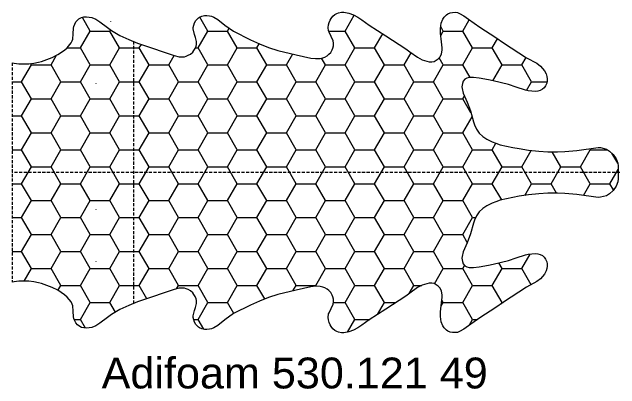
# Model space of a CAD drawing. Header units: millimetres. Extents: x 1744 to 18744, y -2272 to 2782.
# Drawn here: x 5206.07 to 5255.27, y 1732.05 to 1762.58 of the extents above; entities that cross this region are included whole.
import ezdxf

# ---------------------------------------------------------------- set-up
doc = ezdxf.new("R2010")
doc.units = ezdxf.units.MM
doc.linetypes.add('HIDDEN', pattern=[0.375, 0.25, -0.125])
doc.layers.add('2', color=3, linetype='HIDDEN', lineweight=13)
doc.layers.add('Уплотнители', color=1, linetype='Continuous', lineweight=20)
doc.styles.get("Standard").update_dxf_attribs({"font": 'arial.ttf'})

# ---------------------------------------------------------------- blocks, each defined once
blk = doc.blocks.new('Adifoam 530.121 49')
at = {"layer": 'Уплотнители', "true_color": 0xf26722}
h = blk.add_hatch(dxfattribs=at)
h.set_pattern_fill('HONEY', color=30, scale=0.5)
h.set_pattern_definition([(0, (-5098.420115434093, -1689.738891567736), (2.38125, 1.374815322499999), [1.587499999999999, -3.174999999999998]), (120, (-5098.420115434093, -1689.738891567736), (-2.381249994797095, 1.374815331511695), [1.587499999999999, -3.174999999999998]), (60, (-5098.420115434093, -1689.738891567736), (5.2029046e-09, 2.749630654011693), [-3.174999999999998, 1.587499999999999])])
h.paths.add_polyline_path([(-49.05546072557354, -8.882757583601231), (-48.89132424019318, -8.850644639348502), (-48.52220800480972, -8.814993954291367), (-48.08491587976186, -8.802498599069622), (-47.69245187305386, -8.818510198031163), (-47.30683451308414, -8.861495292771451), (-46.92716576723433, -8.93215052497294), (-46.67616659776739, -8.995178061771181), (-45.82315693656892, -9.310935726502066), (-45.364173306647, -9.549247090596737), (-44.82455721638234, -9.913721934553676), (-44.60443291407863, -10.11003627574905), (-44.28793681247223, -10.49756670249166), (-44.15368018157004, -10.7552330804092), (-44.10517599427021, -11.23236340506082), (-44.08028192913024, -11.69881393070227), (-44.0533406758186, -11.82682012922987), (-43.98743650695633, -12.01922145119397), (-43.89273121029055, -12.19661685072492), (-43.76986381867664, -12.35019029018554), (-43.66125084036776, -12.44326852125937), (-43.44447828396096, -12.55458307482354), (-43.25182705913085, -12.60275178853385), (-43.04900912237735, -12.61876491333214), (-42.6128972429251, -12.55864570743279), (-42.27529254109685, -12.42377233693355), (-41.94502725543588, -12.21804504983152), (-41.35050304706328, -11.75332527238652), (-41.00459603863237, -11.50750019997053), (-40.32862199726603, -11.1112789796623), (-39.62047494202579, -10.77804789903075), (-38.89547961744666, -10.49148005078859), (-38.17054026393362, -10.23671363284438), (-36.34445709786723, -9.62031438971644), (-35.93088360874572, -9.47687612588902), (-35.54633743569411, -9.384500559363914), (-35.11735160986154, -9.385809252930356), (-34.97858825117237, -9.420723177257287), (-34.79748017799649, -9.495384244850351), (-34.62735090920614, -9.59895963786198), (-34.4410023512346, -9.760902143556905), (-34.34011554212339, -9.880227656796704), (-34.23426228074277, -10.0500624842407), (-34.16225895082789, -10.23262922077901), (-34.13489812758053, -10.37080066857902), (-34.14014363522801, -10.61592193141564), (-34.22232892366719, -10.94800483696099), (-34.30623827935689, -11.18699214256571), (-34.40600514128073, -11.63136765721106), (-34.4013849854664, -11.75677695416493), (-34.36177192316974, -11.95252415224877), (-34.28584478149514, -12.14140941074288), (-34.17720170595203, -12.31502996282597), (-33.96373402620884, -12.52630213289444), (-33.87625368128464, -12.58308923920322), (-33.69330586622254, -12.66589290561387), (-33.49814570729541, -12.71444324796425), (-33.29839655136675, -12.72996902084719), (-33.07519109348596, -12.70902413313547), (-32.91460708549494, -12.66725941709865), (-32.73759179392801, -12.59469362527989), (-32.40611095996064, -12.39099191844457), (-31.85132251049436, -11.94413348608009), (-31.13065752493185, -11.44234353915431), (-29.77234139161465, -10.74198150460415), (-29.0330988966889, -10.41837041852022), (-28.30452245846391, -10.13464777010813), (-27.55657059715486, -9.892529596875873), (-26.06069632924209, -9.54193883380094), (-25.46522515510697, -9.4078872820362), (-24.88842341858254, -9.276473492521973), (-24.49605103184786, -9.224994385358286), (-24.11129016345422, -9.241210444249418), (-23.89463847645311, -9.293833131854626), (-23.74011722817067, -9.356191711911832), (-23.56604941264413, -9.455186657876313), (-23.40744102459757, -9.579222899481463), (-23.27048134975576, -9.72592186025281), (-23.13942899938229, -9.936953814645676), (-23.0858563967995, -10.07738437572152), (-23.04623144208199, -10.27304858367483), (-23.04294818820745, -10.47178789604504), (-23.07657084482526, -10.66589497371046), (-23.23299128512099, -11.02347337674518), (-23.40589240237568, -11.37357251077605), (-23.43756471582583, -11.47037484915722), (-23.47252845490857, -11.75457297174398), (-23.45345867336073, -11.9531820077857), (-23.40256149791276, -12.14941982603), (-23.32227715733552, -12.33738288451354), (-23.24073449971638, -12.47458504321412), (-23.08376331893033, -12.66526617374688), (-22.93224989237387, -12.79497389162588), (-22.76445622054052, -12.89569930775997), (-22.62904723204337, -12.94985913168057), (-22.39550567313927, -12.99473800119631), (-22.20102658922951, -12.99513974851265), (-21.8069626289207, -12.91952319508277), (-21.43514633611085, -12.77629987908722), (-21.07513325756736, -12.5841042571767), (-20.74868941614932, -12.37139379400264), (-20.16318904305899, -11.94738389040276), (-18.81396370983384, -11.06975117150364), (-17.19510758683282, -10.01312855948663), (-16.87592062018939, -9.773572383009196), (-16.23707229545198, -9.33415095764758), (-15.85568270683234, -9.140244929872324), (-15.48976616871823, -9.015185196858964), (-15.28959759091413, -8.979244571851037), (-15.09277086539805, -8.974053924937152), (-14.84678198986967, -9.016591203082722), (-14.57154218780852, -9.203904918498434), (-14.43889256245711, -9.35657951291887), (-14.30741093676806, -9.580932599124935), (-14.23926076147199, -9.907943177921881), (-14.23555287557792, -10.10272440383232), (-14.29085988104179, -10.5778446709719), (-14.382787497555, -11.28694744318863), (-14.38703675540546, -11.6755264417452), (-14.31785492137169, -12.10157194718476), (-14.18749008769282, -12.42995684069979), (-14.08019735045946, -12.59655596554489), (-13.89455613443806, -12.78267960698576), (-13.78464773077303, -12.8541914754162), (-13.60079679456976, -12.93419594790407), (-13.40470489868221, -12.97915092820449), (-13.129887548449, -12.98099924019698), (-13.01547792737801, -12.95927296751983), (-12.83489253777952, -12.89716370254678), (-12.4964669434521, -12.70079294658899), (-12.1258964093422, -12.41895024829841), (-11.20032792678284, -11.77232428952788), (-9.904768107826383, -10.94583079068729), (-9.269496658668684, -10.50586441127393), (-7.428526803457316, -9.303512674836156), (-6.590749759790012, -8.845980201523162), (-6.278247150496097, -8.614733609474566), (-5.959934727708969, -8.249093107455792), (-5.825654215833307, -7.982878465688827), (-5.766286144403236, -7.789431962178696), (-5.737127830450845, -7.5906038325395), (-5.74282884285094, -7.391837250836486), (-5.772127779494437, -7.248324044057197), (-5.873602215188839, -7.017780012807634), (-5.993667570265642, -6.859085462524035), (-6.130171456429707, -6.740235058322012), (-6.310740253617041, -6.644804793979797), (-6.496413195958665, -6.592701642182191), (-6.693745965828384, -6.570773383707089), (-7.296552205687476, -6.629664074339416), (-7.505691664196093, -6.677531691044119), (-8.250057800426475, -6.914181329513212), (-8.87650062867851, -7.128174123396775), (-10.10624669894605, -7.422007255472177), (-10.49077622904497, -7.504275827834588), (-11.24756548913956, -7.641075793638719), (-11.70200494276468, -7.689504158990075), (-12.07098117800524, -7.692142869540019), (-12.26106220522069, -7.651726858716982), (-12.4024982103565, -7.574365175554702), (-12.53265533204285, -7.412206900703267), (-12.60491830628871, -7.223307773786927), (-12.65115239554961, -6.873248820963683), (-12.55150350256554, -6.428581911798347), (-12.22256827702131, -5.70189349203224), (-11.96566572497249, -4.985565045903058), (-11.70600486075727, -4.113663845259225), (-11.61630633140885, -3.8610536875251), (-11.45400866776708, -3.502521302012381), (-11.23804839166132, -3.177750907068912), (-10.9635410529072, -2.911231184244115), (-10.63696003255154, -2.691621652753837), (-10.20419107611178, -2.481257557470598), (-9.91249089080793, -2.370064079209666), (-9.53941097302868, -2.253509561889813), (-8.514145140396067, -2.024374255541485), (-8.016573821239943, -1.933935215303563), (-7.246085117229994, -1.813441949105708), (-6.407927686283983, -1.720850182775848), (-5.69298225104012, -1.681548798438598), (-4.913101092967735, -1.677750541083014), (-4.329090271166933, -1.698325283549365), (-3.357743465296151, -1.776577573888061), (-1.628616710791899, -2.024183797224393), (-1.425299544660445, -2.011783668458063), (-0.9479146546727859, -1.882494692340515), (-0.6979423310940547, -1.736394574352514), (-0.4061636839651328, -1.466965579284988), (-0.1709477844979119, -1.116800295596249), (-0.0388586406961622, -0.7645349227475438), (9.095e-13, -0.5285018799279442), (0, 0), (9.095e-13, 0.5285018799279442), (-0.0388586406961622, 0.7645349227475438), (-0.1709477844979119, 1.116800295596249), (-0.4061636839651328, 1.466965579284988), (-0.6979423310940547, 1.736394574352514), (-0.9479146546727859, 1.882494692340515), (-1.425299544660445, 2.011783668458063), (-1.628616710791899, 2.024183797224393), (-3.357743465296151, 1.776577573888061), (-4.329090271166933, 1.698325283549365), (-4.913101092967735, 1.677750541083014), (-5.69298225104012, 1.681548798438598), (-6.407927686283983, 1.720850182775848), (-7.246085117229994, 1.813441949105708), (-8.016573821239943, 1.933935215303563), (-8.514145140396067, 2.024374255541485), (-9.53941097302868, 2.253509561889813), (-9.91249089080793, 2.370064079209666), (-10.20419107611178, 2.481257557470598), (-10.63696003255154, 2.691621652753837), (-10.9635410529072, 2.911231184244115), (-11.23804839166132, 3.177750907068912), (-11.45400866776708, 3.502521302012381), (-11.61630633140885, 3.8610536875251), (-11.70600486075727, 4.113663845258995), (-11.96566572497249, 4.985565045903058), (-12.22256827702131, 5.70189349203224), (-12.55150350256554, 6.428581911798347), (-12.63724418383026, 6.811185697812106), (-12.64191779913926, 6.943168077529207), (-12.60491830628871, 7.223307773786927), (-12.53265533204285, 7.412206900703267), (-12.4024982103565, 7.574365175554702), (-12.26106220522069, 7.651726858716982), (-12.07098117800524, 7.692142869540019), (-11.70200494276468, 7.689504158990075), (-11.24756548913956, 7.641075793638719), (-10.49077622904497, 7.504275827834588), (-10.10624669894605, 7.422007255472177), (-8.87650062867851, 7.128174123396775), (-8.250057800426475, 6.914181329513212), (-7.505691664196093, 6.677531691044119), (-7.296552205687476, 6.629664074339416), (-6.693745965828384, 6.570773383707089), (-6.496413195958665, 6.592701642182191), (-6.310740253617041, 6.644804793979797), (-6.130171456429707, 6.740235058322012), (-5.993667570265642, 6.859085462524035), (-5.873602215188839, 7.017780012807634), (-5.772127779494437, 7.248324044057197), (-5.74282884285094, 7.391837250836486), (-5.737127830450845, 7.5906038325395), (-5.766286144403236, 7.789431962178696), (-5.825654215833307, 7.982878465688827), (-5.959934727708969, 8.249093107455792), (-6.278247150496097, 8.614733609474566), (-6.590749759790012, 8.845980201523162), (-7.428526803457316, 9.303512674836156), (-9.269496658668684, 10.50586441127393), (-9.904768107826383, 10.94583079068729), (-11.20032792678284, 11.77232428952788), (-12.1258964093422, 12.41895024829841), (-12.4964669434521, 12.70079294658899), (-12.83489253777952, 12.89716370254678), (-13.01547792737801, 12.95927296751983), (-13.129887548449, 12.98099924019698), (-13.40470489868221, 12.97915092820449), (-13.60079679456976, 12.93419594790407), (-13.78464773077303, 12.8541914754162), (-13.89455613443806, 12.78267960698576), (-14.08019735045946, 12.59655596554489), (-14.18749008769282, 12.42995684069979), (-14.31785492137169, 12.10157194718476), (-14.38703675540546, 11.6755264417452), (-14.382787497555, 11.28694744318863), (-14.29085988104179, 10.57784467097212), (-14.23555287557792, 10.10272440383232), (-14.23926076147199, 9.907943177921881), (-14.30741093676806, 9.580932599124708), (-14.43889256245711, 9.35657951291887), (-14.57154218780852, 9.203904918498434), (-14.84678198986967, 9.016591203082722), (-15.09277086539805, 8.974053924937152), (-15.28959759091413, 8.979244571851037), (-15.48976616871823, 9.015185196858964), (-15.85568270683234, 9.140244929872324), (-16.23707229545198, 9.33415095764758), (-16.87592062018939, 9.773572383009196), (-17.19510758683282, 10.01312855948663), (-18.8139637098302, 11.06975117150091), (-20.16318904305899, 11.94738389040276), (-20.74868941614932, 12.37139379400264), (-21.07513325756736, 12.5841042571767), (-21.43514633611085, 12.77629987908722), (-21.8069626289207, 12.91952319508277), (-22.20102658922951, 12.99513974851265), (-22.39550567313927, 12.99473800119631), (-22.62904723204337, 12.94985913168057), (-22.76445622054052, 12.89569930775997), (-22.93224989237387, 12.79497389162588), (-23.08376331893033, 12.66526617374688), (-23.24073449971638, 12.47458504321412), (-23.32227715733552, 12.33738288451354), (-23.40256149791276, 12.14941982603), (-23.45345867336073, 11.9531820077857), (-23.47252845490857, 11.75457297174398), (-23.43756471582583, 11.47037484915722), (-23.40589240237568, 11.37357251077605), (-23.23299128512099, 11.02347337674518), (-23.07657084482526, 10.66589497371046), (-23.04294818820745, 10.47178789604504), (-23.04623144208199, 10.27304858367483), (-23.0858563967995, 10.07738437572152), (-23.13942899938229, 9.936953814645676), (-23.27048134975576, 9.72592186025281), (-23.40744102459757, 9.579222899481463), (-23.56604941264413, 9.455186657876313), (-23.74011722817067, 9.356191711911832), (-23.89463847645311, 9.293833131854626), (-24.11129016345422, 9.241210444249418), (-24.49605103184786, 9.224994385358286), (-24.88842341858254, 9.276473492521973), (-25.46522515510606, 9.407887282035974), (-26.06069632924209, 9.54193883380094), (-27.55657059715486, 9.892529596875873), (-28.30452245846391, 10.13464777010813), (-29.0330988966889, 10.41837041852022), (-29.77234139161465, 10.74198150460415), (-31.13065752493185, 11.44234353915431), (-31.85132251049436, 11.94413348608009), (-32.40611095996064, 12.39099191844457), (-32.73759179392801, 12.59469362527989), (-32.91460708549494, 12.66725941709865), (-33.07519109348596, 12.70902413313547), (-33.29839655136675, 12.72996902084719), (-33.49814570729541, 12.71444324796425), (-33.69330586622254, 12.66589290561387), (-33.87625368128464, 12.58308923920322), (-33.96373402620884, 12.52630213289444), (-34.17720170595203, 12.31502996282597), (-34.28584478149514, 12.14140941074288), (-34.36177192316974, 11.95252415224877), (-34.4013849854664, 11.75677695416493), (-34.40600514128073, 11.63136765721106), (-34.30623827935689, 11.18699214256571), (-34.22232892366719, 10.94800483696099), (-34.14014363522801, 10.61592193141564), (-34.13489812758053, 10.37080066857902), (-34.16225895082789, 10.23262922077901), (-34.23426228074277, 10.0500624842407), (-34.34011554212339, 9.880227656796704), (-34.4410023512346, 9.760902143556905), (-34.62735090920614, 9.59895963786198), (-34.79748017799649, 9.495384244850351), (-35.06287711237656, 9.385975436566467), (-35.54633743569411, 9.384500559363914), (-35.93088360874572, 9.47687612588902), (-36.34445709786723, 9.62031438971644), (-38.17054026393362, 10.23671363284438), (-38.89547961744666, 10.49148005078859), (-39.62047494202579, 10.77804789903075), (-40.32862199726603, 11.1112789796623), (-41.00459603863237, 11.50750019997053), (-41.35050304706328, 11.75332527238652), (-41.94502725543588, 12.21804504983152), (-42.27529254109685, 12.42377233693355), (-42.6128972429251, 12.55864570743279), (-43.04900912237735, 12.61876491333214), (-43.25182705913085, 12.60275178853385), (-43.44447828396096, 12.55458307482354), (-43.66125084036776, 12.44326852125937), (-43.76986381867664, 12.35019029018554), (-43.89273121029055, 12.19661685072492), (-43.98743650695633, 12.01922145119397), (-44.0533406758186, 11.82682012922987), (-44.08028192913024, 11.69881393070227), (-44.10517599427021, 11.23236340506082), (-44.14735915354595, 10.81741233381581), (-44.19804328187454, 10.67009107072385), (-44.28793681247223, 10.49756670249166), (-44.60443291407863, 10.11003627574905), (-44.82455721638234, 9.913721934553676), (-45.364173306647, 9.549247090596737), (-45.82315693656892, 9.310935726502066), (-46.67616659776739, 8.995178061771181), (-46.92716576723433, 8.93215052497294), (-47.30683451308414, 8.861495292771451), (-47.69245187305386, 8.818510198031163), (-48.08491587976186, 8.802498599069622), (-48.52220800480972, 8.814993954291367), (-48.89132424019318, 8.850644639348502), (-49.05546072557354, 8.882757583601231)])
at = {"layer": '2', "color": 1}
for p, q in [((-39.21749216439275, -10.61876148220881), (-39.21749216439275, 10.61876148220881)), ((-49.05546072557264, 8.882757583601006), (-49.05546072557264, -8.882757583601006)), ((0.1373882832385789, 0), (-49.05546072557354, 0))]:
    blk.add_line(p, q, dxfattribs=at)
at = {"layer": 'Уплотнители', "color": 251, "true_color": 0x636466}
blk.add_lwpolyline([(-49.05546072557354, 8.882757583601231), (-48.89132424019318, 8.850644639348502), (-48.52220800480972, 8.814993954291367), (-48.08491587976186, 8.802498599069622), (-47.69245187305386, 8.818510198031163), (-47.30683451308414, 8.861495292771451), (-46.92716576723433, 8.93215052497294), (-46.67616659776739, 8.995178061771181), (-45.82315693656892, 9.310935726502066), (-45.364173306647, 9.549247090596737), (-44.82455721638234, 9.913721934553676), (-44.60443291407863, 10.11003627574905), (-44.28793681247223, 10.49756670249166), (-44.19804328187454, 10.67009107072385), (-44.14735915354595, 10.81741233381581), (-44.10517599427021, 11.23236340506082), (-44.08028192913024, 11.69881393070227), (-44.0533406758186, 11.82682012922987), (-43.98743650695633, 12.01922145119397), (-43.89273121029055, 12.19661685072492), (-43.76986381867664, 12.35019029018554), (-43.66125084036776, 12.44326852125937), (-43.44447828396096, 12.55458307482354), (-43.25182705913085, 12.60275178853385), (-43.04900912237735, 12.61876491333214), (-42.6128972429251, 12.55864570743279), (-42.27529254109685, 12.42377233693355), (-41.94502725543588, 12.21804504983152), (-41.35050304706328, 11.75332527238652), (-41.00459603863237, 11.50750019997053), (-40.32862199726603, 11.1112789796623), (-39.62047494202579, 10.77804789903075), (-38.89547961744666, 10.49148005078859), (-38.17054026393362, 10.23671363284438), (-36.34445709786723, 9.62031438971644), (-35.93088360874572, 9.47687612588902), (-35.54633743569411, 9.384500559363914), (-35.11735160986154, 9.385809252930356), (-34.97858825117237, 9.420723177257287), (-34.79748017799649, 9.495384244850351), (-34.62735090920614, 9.59895963786198), (-34.4410023512346, 9.760902143556905), (-34.34011554212339, 9.880227656796704), (-34.23426228074277, 10.0500624842407), (-34.16225895082789, 10.23262922077901), (-34.13489812758053, 10.37080066857902), (-34.14014363522801, 10.61592193141564), (-34.22232892366719, 10.94800483696099), (-34.30623827935689, 11.18699214256571), (-34.40600514128073, 11.63136765721106), (-34.4013849854664, 11.75677695416493), (-34.36177192316974, 11.95252415224877), (-34.28584478149514, 12.14140941074288), (-34.17720170595203, 12.31502996282597), (-33.96373402620884, 12.52630213289444), (-33.87625368128464, 12.58308923920322), (-33.69330586622254, 12.66589290561387), (-33.49814570729541, 12.71444324796425), (-33.29839655136675, 12.72996902084719), (-33.07519109348596, 12.70902413313547), (-32.91460708549494, 12.66725941709865), (-32.73759179392801, 12.59469362527989), (-32.40611095996064, 12.39099191844457), (-31.85132251049436, 11.94413348608009), (-31.13065752493185, 11.44234353915431), (-29.77234139161465, 10.74198150460415), (-29.0330988966889, 10.41837041852022), (-28.30452245846391, 10.13464777010813), (-27.55657059715486, 9.892529596875873), (-26.06069632924209, 9.54193883380094), (-25.46522515510606, 9.407887282035974), (-24.88842341858254, 9.276473492521973), (-24.49605103184786, 9.224994385358286), (-24.11129016345422, 9.241210444249418), (-23.89463847645311, 9.293833131854626), (-23.74011722817067, 9.356191711911832), (-23.56604941264413, 9.455186657876313), (-23.40744102459757, 9.579222899481463), (-23.27048134975576, 9.72592186025281), (-23.13942899938229, 9.936953814645676), (-23.0858563967995, 10.07738437572152), (-23.04623144208199, 10.27304858367483), (-23.04294818820745, 10.47178789604504), (-23.07657084482526, 10.66589497371046), (-23.23299128512099, 11.02347337674518), (-23.40589240237568, 11.37357251077605), (-23.43756471582583, 11.47037484915722), (-23.47252845490857, 11.75457297174398), (-23.45345867336073, 11.9531820077857), (-23.40256149791276, 12.14941982603), (-23.32227715733552, 12.33738288451354), (-23.24073449971638, 12.47458504321412), (-23.08376331893033, 12.66526617374688), (-22.93224989237387, 12.79497389162588), (-22.76445622054052, 12.89569930775997), (-22.62904723204337, 12.94985913168057), (-22.39550567313927, 12.99473800119631), (-22.20102658922951, 12.99513974851265), (-21.8069626289207, 12.91952319508277), (-21.43514633611085, 12.77629987908722), (-21.07513325756736, 12.5841042571767), (-20.74868941614932, 12.37139379400264), (-20.16318904305899, 11.94738389040276), (-18.81396370983293, 11.06975117150182), (-17.19510758683282, 10.01312855948663), (-16.87592062018939, 9.773572383009196), (-16.23707229545198, 9.33415095764758), (-15.85568270683234, 9.140244929872324), (-15.48976616871823, 9.015185196858964), (-15.28959759091413, 8.979244571851037), (-15.09277086539805, 8.974053924937152), (-14.90414637215508, 9.006671548465418), (-14.81126329777271, 9.040763354543058), (-14.57154218780852, 9.203904918498434), (-14.43889256245711, 9.35657951291887), (-14.33661628446225, 9.531098184204893), (-14.29842501735857, 9.624050473647), (-14.23926076147199, 9.907943177921881), (-14.23555287557792, 10.10272440383232), (-14.29085988104179, 10.5778446709719), (-14.382787497555, 11.28694744318863), (-14.38703675540546, 11.6755264417452), (-14.31785492137169, 12.10157194718476), (-14.18749008769282, 12.42995684069979), (-14.08019735045946, 12.59655596554489), (-13.89455613443806, 12.78267960698576), (-13.78464773077303, 12.8541914754162), (-13.60079679456976, 12.93419594790407), (-13.40470489868221, 12.97915092820449), (-13.129887548449, 12.98099924019698), (-13.01547792737801, 12.95927296751983), (-12.83489253777952, 12.89716370254678), (-12.4964669434521, 12.70079294658899), (-12.1258964093422, 12.41895024829841), (-11.20032792678284, 11.77232428952788), (-9.904768107826383, 10.94583079068729), (-9.269496658668684, 10.50586441127393), (-7.428526803457316, 9.303512674836156), (-6.590749759790012, 8.845980201523162), (-6.278247150496097, 8.614733609474566), (-5.959934727708969, 8.249093107455792), (-5.825654215833307, 7.982878465688827), (-5.766286144403236, 7.789431962178696), (-5.737127830450845, 7.5906038325395), (-5.74282884285094, 7.391837250836486), (-5.772127779494437, 7.248324044057197), (-5.873602215188839, 7.017780012807634), (-5.993667570265642, 6.859085462524035), (-6.130171456429707, 6.740235058322012), (-6.310740253617041, 6.644804793979797), (-6.496413195958665, 6.592701642182191), (-6.693745965828384, 6.570773383707089), (-7.296552205687476, 6.629664074339416), (-7.505691664196093, 6.677531691044119), (-8.250057800426475, 6.914181329513212), (-8.87650062867851, 7.128174123396775), (-10.10624669894605, 7.422007255472177), (-10.49077622904497, 7.504275827834588), (-11.24756548913956, 7.641075793638719), (-11.70200494276468, 7.689504158990075), (-12.07098117800524, 7.692142869540019), (-12.26106220522069, 7.651726858716982), (-12.4024982103565, 7.574365175554702), (-12.53265533204285, 7.412206900703267), (-12.60491830628871, 7.223307773786927), (-12.64191779913926, 6.943168077529207), (-12.63724418383026, 6.811185697812106), (-12.55150350256554, 6.428581911798347), (-12.22256827702131, 5.70189349203224), (-11.96566572497249, 4.985565045903058), (-11.70600486075727, 4.113663845258995), (-11.61630633140885, 3.8610536875251), (-11.45400866776708, 3.502521302012381), (-11.23804839166132, 3.177750907068912), (-10.9635410529072, 2.911231184244115), (-10.63696003255154, 2.691621652753837), (-10.20419107611178, 2.481257557470598), (-9.91249089080793, 2.370064079209666), (-9.53941097302868, 2.253509561889813), (-8.514145140396067, 2.024374255541485), (-8.016573821239943, 1.933935215303563), (-7.246085117229994, 1.813441949105708), (-6.407927686283983, 1.720850182775848), (-5.69298225104012, 1.681548798438598), (-4.913101092967735, 1.677750541083014), (-4.329090271166933, 1.698325283549365), (-3.357743465296151, 1.776577573888061), (-1.628616710791899, 2.024183797224393), (-1.425299544660445, 2.011783668458063), (-0.9479146546727859, 1.882494692340515), (-0.6979423310940547, 1.736394574352514), (-0.4061636839651328, 1.466965579284988), (-0.1709477844979119, 1.116800295596249), (-0.0388586406961622, 0.7645349227475438), (9.095e-13, 0.5285018799279442), (0, 0), (9.095e-13, -0.5285018799279442), (-0.0388586406961622, -0.7645349227475438), (-0.1709477844979119, -1.116800295596249), (-0.4061636839651328, -1.466965579284988), (-0.6979423310940547, -1.736394574352514), (-0.9479146546727859, -1.882494692340515), (-1.425299544660445, -2.011783668458063), (-1.628616710791899, -2.024183797224393), (-3.357743465296151, -1.776577573888061), (-4.329090271166933, -1.698325283549365), (-4.913101092967735, -1.677750541083014), (-5.69298225104012, -1.681548798438598), (-6.407927686283983, -1.720850182775848), (-7.246085117229994, -1.813441949105708), (-8.016573821239943, -1.933935215303563), (-8.514145140396067, -2.024374255541485), (-9.53941097302868, -2.253509561889813), (-9.91249089080793, -2.370064079209666), (-10.20419107611178, -2.481257557470598), (-10.63696003255154, -2.691621652753837), (-10.9635410529072, -2.911231184244115), (-11.23804839166132, -3.177750907068912), (-11.45400866776708, -3.502521302012381), (-11.61630633140885, -3.8610536875251), (-11.70600486075727, -4.113663845258995), (-11.96566572497249, -4.985565045903058), (-12.22256827702131, -5.70189349203224), (-12.55150350256554, -6.428581911798347), (-12.63724418383026, -6.811185697812106), (-12.64191779913926, -6.943168077529207), (-12.60491830628871, -7.223307773786927), (-12.53265533204285, -7.412206900703267), (-12.4024982103565, -7.574365175554702), (-12.26106220522069, -7.651726858716982), (-12.07098117800524, -7.692142869540019), (-11.70200494276468, -7.689504158990075), (-11.24756548913956, -7.641075793638719), (-10.49077622904497, -7.504275827834588), (-10.10624669894605, -7.422007255472177), (-8.87650062867851, -7.128174123396775), (-8.250057800426475, -6.914181329513212), (-7.505691664196093, -6.677531691044119), (-7.296552205687476, -6.629664074339416), (-6.693745965828384, -6.570773383707089), (-6.496413195958665, -6.592701642182191), (-6.310740253617041, -6.644804793979797), (-6.130171456429707, -6.740235058322012), (-5.993667570265642, -6.859085462524035), (-5.873602215188839, -7.017780012807634), (-5.772127779494437, -7.248324044057197), (-5.74282884285094, -7.391837250836486), (-5.737127830450845, -7.5906038325395), (-5.766286144403236, -7.789431962178696), (-5.825654215833307, -7.982878465688827), (-5.959934727708969, -8.249093107455792), (-6.278247150496097, -8.614733609474566), (-6.590749759790012, -8.845980201523162), (-7.428526803457316, -9.303512674836156), (-9.269496658668684, -10.50586441127393), (-9.904768107826383, -10.94583079068729), (-11.20032792678284, -11.77232428952788), (-12.1258964093422, -12.41895024829841), (-12.4964669434521, -12.70079294658899), (-12.83489253777952, -12.89716370254678), (-13.01547792737801, -12.95927296751983), (-13.129887548449, -12.98099924019698), (-13.40470489868221, -12.97915092820449), (-13.60079679456976, -12.93419594790407), (-13.78464773077303, -12.8541914754162), (-13.89455613443806, -12.78267960698576), (-14.08019735045946, -12.59655596554489), (-14.18749008769282, -12.42995684069979), (-14.31785492137169, -12.10157194718476), (-14.38703675540546, -11.6755264417452), (-14.382787497555, -11.28694744318863), (-14.29085988104179, -10.5778446709719), (-14.23555287557792, -10.10272440383232), (-14.23926076147199, -9.907943177921881), (-14.29842501735857, -9.624050473647), (-14.33661628446225, -9.531098184204893), (-14.43889256245711, -9.35657951291887), (-14.57154218780852, -9.203904918498434), (-14.81126329777271, -9.040763354543058), (-14.90414637215508, -9.006671548465418), (-15.09277086539805, -8.974053924937152), (-15.28959759091413, -8.979244571851037), (-15.48976616871823, -9.015185196858964), (-15.85568270683234, -9.140244929872324), (-16.23707229545198, -9.33415095764758), (-16.87592062018939, -9.773572383009196), (-17.19510758683282, -10.01312855948663), (-18.81396370983293, -11.06975117150182), (-20.16318904305899, -11.94738389040276), (-20.74868941614932, -12.37139379400264), (-21.07513325756736, -12.5841042571767), (-21.43514633611085, -12.77629987908722), (-21.8069626289207, -12.91952319508277), (-22.20102658922951, -12.99513974851265), (-22.39550567313927, -12.99473800119631), (-22.62904723204337, -12.94985913168057), (-22.76445622054052, -12.89569930775997), (-22.93224989237387, -12.79497389162588), (-23.08376331893033, -12.66526617374688), (-23.24073449971638, -12.47458504321412), (-23.32227715733552, -12.33738288451354), (-23.40256149791276, -12.14941982603), (-23.45345867336073, -11.9531820077857), (-23.47252845490857, -11.75457297174398), (-23.43756471582583, -11.47037484915722), (-23.40589240237568, -11.37357251077605), (-23.23299128512099, -11.02347337674518), (-23.07657084482526, -10.66589497371046), (-23.04294818820745, -10.47178789604504), (-23.04623144208199, -10.27304858367483), (-23.0858563967995, -10.07738437572152), (-23.13942899938229, -9.936953814645676), (-23.27048134975576, -9.72592186025281), (-23.40744102459757, -9.579222899481463), (-23.56604941264413, -9.455186657876313), (-23.74011722817067, -9.356191711911832), (-23.89463847645311, -9.293833131854626), (-24.11129016345422, -9.241210444249418), (-24.49605103184786, -9.224994385358286), (-24.88842341858254, -9.276473492521973), (-25.46522515510606, -9.407887282035974), (-26.06069632924209, -9.54193883380094), (-27.55657059715486, -9.892529596875873), (-28.30452245846391, -10.13464777010813), (-29.0330988966889, -10.41837041852022), (-29.77234139161465, -10.74198150460415), (-31.13065752493185, -11.44234353915431), (-31.85132251049436, -11.94413348608009), (-32.40611095996064, -12.39099191844457), (-32.73759179392801, -12.59469362527989), (-32.91460708549494, -12.66725941709865), (-33.07519109348596, -12.70902413313547), (-33.29839655136675, -12.72996902084719), (-33.49814570729541, -12.71444324796425), (-33.69330586622254, -12.66589290561387), (-33.87625368128464, -12.58308923920322), (-33.96373402620884, -12.52630213289444), (-34.17720170595203, -12.31502996282597), (-34.28584478149514, -12.14140941074288), (-34.36177192316974, -11.95252415224877), (-34.4013849854664, -11.75677695416493), (-34.40600514128073, -11.63136765721106), (-34.30623827935689, -11.18699214256571), (-34.22232892366719, -10.94800483696099), (-34.14014363522801, -10.61592193141564), (-34.13489812758053, -10.37080066857902), (-34.16225895082789, -10.23262922077901), (-34.23426228074277, -10.0500624842407), (-34.34011554212339, -9.880227656796704), (-34.4410023512346, -9.760902143556905), (-34.62735090920614, -9.59895963786198), (-34.79748017799649, -9.495384244850351), (-34.97858825117237, -9.420723177257287), (-35.11735160986154, -9.385809252930356), (-35.54633743569411, -9.384500559363914), (-35.93088360874572, -9.47687612588902), (-36.34445709786723, -9.62031438971644), (-38.17054026393362, -10.23671363284438), (-38.89547961744666, -10.49148005078859), (-39.62047494202579, -10.77804789903075), (-40.32862199726603, -11.1112789796623), (-41.00459603863237, -11.50750019997053), (-41.35050304706328, -11.75332527238652), (-41.94502725543588, -12.21804504983152), (-42.27529254109685, -12.42377233693355), (-42.6128972429251, -12.55864570743279), (-43.04900912237735, -12.61876491333214), (-43.25182705913085, -12.60275178853385), (-43.44447828396096, -12.55458307482354), (-43.66125084036776, -12.44326852125937), (-43.76986381867664, -12.35019029018554), (-43.89273121029055, -12.19661685072492), (-43.98743650695633, -12.01922145119397), (-44.0533406758186, -11.82682012922987), (-44.08028192913024, -11.69881393070227), (-44.10517599427021, -11.23236340506082), (-44.14735915354595, -10.81741233381581), (-44.19804328187454, -10.67009107072385), (-44.28793681247223, -10.49756670249166), (-44.60443291407863, -10.11003627574905), (-44.82455721638234, -9.913721934553676), (-45.364173306647, -9.549247090596737), (-45.82315693656892, -9.310935726502066), (-46.67616659776739, -8.995178061771181), (-46.92716576723433, -8.93215052497294), (-47.30683451308414, -8.861495292771451), (-47.69245187305386, -8.818510198031163), (-48.08491587976186, -8.802498599069622), (-48.52220800480972, -8.814993954291367), (-48.89132424019318, -8.850644639348502), (-49.05546072557354, -8.882757583601231)], dxfattribs=at)

msp = doc.modelspace()

# ---------------------------------------------------------------- linework, layer by layer
at = {"layer": 'Уплотнители', "elevation": 304.043855105363}
for points in [[(5211.85346359529, 1761.970286742323), (5211.85346359529, 1761.948521324625)], [(5214.030005312213, 1761.81792882224), (5214.030005312213, 1761.796163404544)], [(5212.844031914582, 1756.811882872665), (5212.844031914582, 1756.790117455728)], [(5212.844031914582, 1746.603902219558), (5212.844031914582, 1746.58213680262)], [(5212.844031914582, 1742.359645871154), (5212.844031914582, 1742.337880454217)]]:
    msp.add_lwpolyline(points, dxfattribs=at)

# ---------------------------------------------------------------- block references
msp.add_blockref('Adifoam 530.121 49', (5255.128464058606, 1749.585764371909, 304.043855105363))

# ---------------------------------------------------------------- texts
at = {"insert": (5213.316136670218, 1734.582710090002), "char_height": 2.5, "width": 32.66388130968624, "attachment_point": 1}
msp.add_mtext('Adifoam 530.121 49', dxfattribs=at)

doc.saveas('drawing.dxf')
